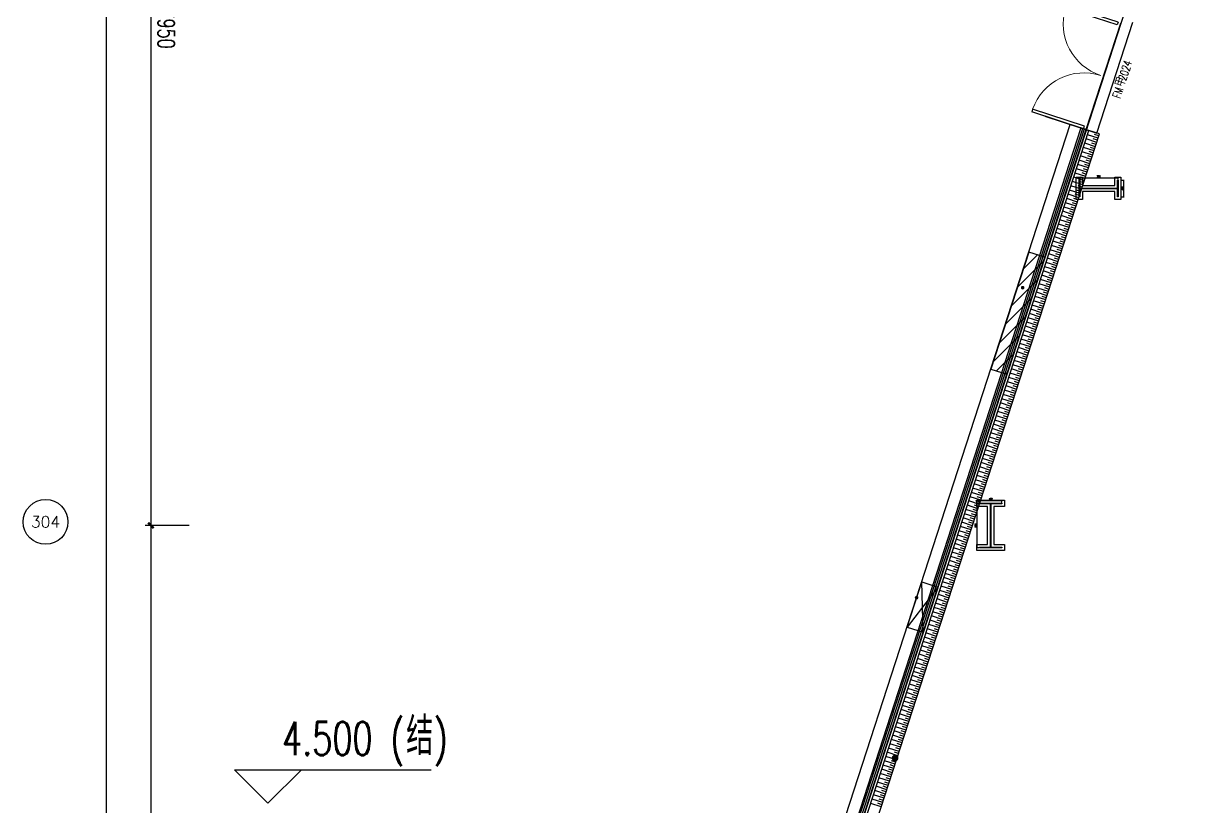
# Model space of a CAD drawing. Extents: x -474411 to 577939, y 0 to 1014176.
# Drawn here: x -318661 to -297935, y 597740 to 611751 of the extents above; entities that cross this region are included whole.
import ezdxf
from ezdxf.enums import TextEntityAlignment as Align

# ---------------------------------------------------------------- set-up
doc = ezdxf.new("R2010")
doc.units = 0
doc.header["$LTSCALE"] = 1000
doc.header["$MEASUREMENT"] = 0
doc.layers.get('Defpoints').update_dxf_attribs({"color": 210})
for name, color, linetype in [('10平面$0$WINDOW_TEXT', 7, 'Continuous'), ('A-AXIS-D', 1, 'Continuous'), ('A-AXIS-DP', 126, 'Continuous'), ('A-AXIS-SYMB', 3, 'Continuous'), ('A-HATCH-2', 251, 'Continuous'), ('A-LIN-V', 9, 'Continuous'), ('A-SFCE', 30, 'Continuous'), ('A-WINDOW', 140, 'Continuous'), ('A-彩色打印层', 12, 'Continuous'), ('A-防火门窗', 1, 'Continuous'), ('AS-COLN', 6, 'Continuous'), ('AS-结构边线层', 200, 'Continuous'), ('DIM_SYMB', 3, 'Continuous'), ('PUB_TEXT', 7, 'Continuous'), ('建-墙-幕', 4, 'Continuous'), ('建-标高', 3, 'Continuous')]:
    doc.layers.add(name, color=color, linetype=linetype)
doc.styles.add('10平面$0$_TCH_WINDOW', font='SIMPLEX', dxfattribs={"height": 3.5, "bigfont": 'GBCBIG'})
doc.styles.add('_TCH_AXIS', font='COMPLEX', dxfattribs={"bigfont": 'GBCBIG'})
doc.styles.add('_TCH_DIM_T3', font='SIMPLEX', dxfattribs={"width": 0.705882, "bigfont": 'GBCBIG'})
doc.styles.add('A-DIM_T3', font='SIMPLEX', dxfattribs={"width": 0.705882, "bigfont": 'GBCBIG'})
doc.styles.add('A-STANDARD', font='SIMPLEX', dxfattribs={"bigfont": 'GBCBIG'})
doc.dimstyles.new('_TCH_ARCH&&10', dxfattribs={"dimtxt": 29.75, "dimasz": 10, "dimexe": 10, "dimexo": 10, "dimgap": 12.625, "dimtad": 1, "dimdec": 0, "dimzin": 0, "dimdsep": 46, "dimtxsty": '_TCH_DIM_T3', "dimblk": 'ARCHTICK', "dimcen": 0.09, "dimclrt": 7, "dimazin": 2, "dimtfac": 1, "dimtdec": 0, "dimtix": 1, "dimtmove": 2, "dimatfit": 3, "dimfxl": 0, "dimtolj": 1, "dimtzin": 0, "dimarcsym": 0})
doc.dimstyles.new('A-DIM&&100', dxfattribs={"dimtxt": 297.5, "dimasz": 100, "dimexe": 100, "dimexo": 100, "dimgap": 126.25, "dimtad": 1, "dimdec": 0, "dimzin": 0, "dimdsep": 46, "dimtxsty": 'A-DIM_T3', "dimblk": 'ARCHTICK', "dimcen": 0.09, "dimclrt": 7, "dimazin": 2, "dimtfac": 1, "dimtdec": 0, "dimtix": 1, "dimtmove": 2, "dimatfit": 3, "dimfxl": 0, "dimtolj": 1, "dimtzin": 0, "dimarcsym": 0})

# ---------------------------------------------------------------- blocks, each defined once
blk = doc.blocks.new('43243')
at = {"layer": 'AS-结构边线层', "color": 8}
blk.add_lwpolyline([(-252354, 620570), (-254454, 620570), (-254454, 621120), (-263994, 621120), (-263994, 621290), (-277514, 621290), (-277514, 621120), (-279354, 621120), (-279354, 620570), (-281454, 620570), (-281454, 621120), (-295987, 621120), (-313454, 567286)], dxfattribs=at)
blk = doc.blocks.new('_ArchTick')
at = {"color": 0, "linetype": 'ByBlock', "const_width": 0.4}
blk.add_lwpolyline([(-0.5, -0.5), (0.5, 0.5)], dxfattribs=at)
blk = doc.blocks.new('*D1333')
at = {"layer": 'A-AXIS-DP', "color": 0, "lineweight": -2}
for p, q in [((-301554, 603180), (-301554, 603229)), ((-301554, 603219), (-301154, 603219)), ((-301154, 603180), (-301154, 603229))]:
    blk.add_line(p, q, dxfattribs=at)
at = {"layer": 'Defpoints', "color": 0}
for p in [(-301554, 603170), (-301154, 603219), (-301154, 603170)]:
    blk.add_point(p, dxfattribs=at)
at = {"layer": 'A-AXIS-DP', "color": 0, "lineweight": -2, "xscale": 10, "yscale": 10, "zscale": 10, "rotation": 180}
blk.add_blockref('_ArchTick', (-301554, 603219), dxfattribs=at)
at = {"layer": 'A-AXIS-DP', "color": 0, "lineweight": -2, "xscale": 10, "yscale": 10, "zscale": 10}
blk.add_blockref('_ArchTick', (-301154, 603219), dxfattribs=at)
at = {"layer": 'A-AXIS-DP', "color": 7, "insert": (-301354, 603246), "char_height": 29.8, "attachment_point": 5, "style": '_TCH_DIM_T3'}
blk.add_mtext('\\A1;400', dxfattribs=at)
blk = doc.blocks.new('*D1334')
at = {"layer": 'A-AXIS-DP', "color": 0, "lineweight": -2}
for p, q in [((-301564, 603170), (-301605, 603170)), ((-301595, 602370), (-301595, 603170)), ((-301564, 602370), (-301605, 602370))]:
    blk.add_line(p, q, dxfattribs=at)
at = {"layer": 'Defpoints', "color": 0}
for p in [(-301595, 603170), (-301554, 603170), (-301554, 602370)]:
    blk.add_point(p, dxfattribs=at)
at = {"layer": 'A-AXIS-DP', "color": 0, "lineweight": -2, "xscale": 10, "yscale": 10, "zscale": 10}
for p, rotation in [((-301595, 603170), 90), ((-301595, 602370), 270)]:
    blk.add_blockref('_ArchTick', p, dxfattribs=dict(at, rotation=rotation))
at = {"layer": 'A-AXIS-DP', "color": 7, "insert": (-301623, 602770), "char_height": 29.8, "attachment_point": 5, "rotation": 90, "style": '_TCH_DIM_T3'}
blk.add_mtext('\\A1;800', dxfattribs=at)
blk = doc.blocks.new('*D1363')
at = {"layer": 'A-AXIS-DP', "color": 0, "lineweight": -2}
for p, q in [((-299014, 608946), (-298965, 608946)), ((-298975, 608946), (-298975, 608646)), ((-299014, 608646), (-298965, 608646))]:
    blk.add_line(p, q, dxfattribs=at)
at = {"layer": 'Defpoints', "color": 0}
for p in [(-299024, 608946), (-299024, 608646), (-298975, 608646)]:
    blk.add_point(p, dxfattribs=at)
at = {"layer": 'A-AXIS-DP', "color": 0, "lineweight": -2, "xscale": 10, "yscale": 10, "zscale": 10}
for p, rotation in [((-298975, 608946), 90), ((-298975, 608646), 270)]:
    blk.add_blockref('_ArchTick', p, dxfattribs=dict(at, rotation=rotation))
at = {"layer": 'A-AXIS-DP', "color": 7, "insert": (-299003, 608796), "char_height": 29.8, "attachment_point": 5, "rotation": 90, "style": '_TCH_DIM_T3'}
blk.add_mtext('\\A1;300', dxfattribs=at)
blk = doc.blocks.new('*D1364')
at = {"layer": 'A-AXIS-DP', "color": 0, "lineweight": -2}
for p, q in [((-299774, 608956), (-299774, 608997)), ((-299774, 608987), (-299074, 608987)), ((-299074, 608956), (-299074, 608997))]:
    blk.add_line(p, q, dxfattribs=at)
at = {"layer": 'Defpoints', "color": 0}
for p in [(-299774, 608946), (-299074, 608987), (-299074, 608946)]:
    blk.add_point(p, dxfattribs=at)
at = {"layer": 'A-AXIS-DP', "color": 0, "lineweight": -2, "xscale": 10, "yscale": 10, "zscale": 10, "rotation": 180}
blk.add_blockref('_ArchTick', (-299774, 608987), dxfattribs=at)
at = {"layer": 'A-AXIS-DP', "color": 0, "lineweight": -2, "xscale": 10, "yscale": 10, "zscale": 10}
blk.add_blockref('_ArchTick', (-299074, 608987), dxfattribs=at)
at = {"layer": 'A-AXIS-DP', "color": 7, "insert": (-299424, 609015), "char_height": 29.8, "attachment_point": 5, "style": '_TCH_DIM_T3'}
blk.add_mtext('\\A1;700', dxfattribs=at)
blk = doc.blocks.new('34242343243')
at = {"color": 8}
for p, q in [((-299406, 609772), (-299596, 609834)), ((-299480, 609543), (-299671, 609605)), ((-299456, 609620), (-299646, 609681)), ((-299431, 609696), (-299621, 609757)), ((-299468, 609581), (-299544, 609606)), ((-299443, 609658), (-299519, 609682)), ((-299419, 609734), (-299495, 609758)), ((-299554, 609315), (-299745, 609377)), ((-299530, 609391), (-299720, 609453)), ((-299505, 609467), (-299695, 609529)), ((-299542, 609353), (-299618, 609378)), ((-299517, 609429), (-299594, 609454)), ((-299493, 609505), (-299569, 609530)), ((-299629, 609086), (-299819, 609148)), ((-299604, 609163), (-299794, 609224)), ((-299579, 609239), (-299769, 609300)), ((-299616, 609125), (-299692, 609149)), ((-299592, 609201), (-299668, 609225)), ((-299567, 609277), (-299643, 609302)), ((-299678, 608934), (-299868, 608996)), ((-299653, 609010), (-299844, 609072)), ((-299666, 608972), (-299742, 608997)), ((-299641, 609048), (-299717, 609073)), ((-299752, 608706), (-299942, 608767)), ((-299727, 608782), (-299918, 608844)), ((-299703, 608858), (-299893, 608920)), ((-299740, 608744), (-299816, 608768)), ((-299715, 608820), (-299791, 608845)), ((-299690, 608896), (-299766, 608921)), ((-299826, 608477), (-300017, 608539)), ((-299802, 608553), (-299992, 608615)), ((-299777, 608630), (-299967, 608691)), ((-299814, 608515), (-299890, 608540)), ((-299789, 608591), (-299865, 608616)), ((-299765, 608668), (-299841, 608692)), ((-299876, 608325), (-300066, 608387)), ((-299851, 608401), (-300041, 608463)), ((-299863, 608363), (-299939, 608388)), ((-299839, 608439), (-299915, 608464)), ((-299950, 608096), (-300140, 608158)), ((-299925, 608173), (-300115, 608234)), ((-299900, 608249), (-300091, 608311)), ((-299937, 608135), (-300014, 608159)), ((-299913, 608211), (-299989, 608235)), ((-299888, 608287), (-299964, 608312)), ((-300024, 607868), (-300214, 607930)), ((-299999, 607944), (-300189, 608006)), ((-299975, 608020), (-300165, 608082)), ((-300012, 607906), (-300088, 607931)), ((-299987, 607982), (-300063, 608007)), ((-299962, 608058), (-300038, 608083)), ((-300098, 607640), (-300288, 607701)), ((-300073, 607716), (-300264, 607777)), ((-300049, 607792), (-300239, 607854)), ((-300086, 607678), (-300162, 607702)), ((-300061, 607754), (-300137, 607778)), ((-300036, 607830), (-300112, 607855)), ((-300148, 607487), (-300338, 607549)), ((-300123, 607563), (-300313, 607625)), ((-300135, 607525), (-300211, 607550)), ((-300110, 607601), (-300187, 607626)), ((-300222, 607259), (-300412, 607321)), ((-300197, 607335), (-300387, 607397)), ((-300172, 607411), (-300362, 607473)), ((-300209, 607297), (-300285, 607322)), ((-300185, 607373), (-300261, 607398)), ((-300160, 607449), (-300236, 607474)), ((-300296, 607030), (-300486, 607092)), ((-300271, 607106), (-300461, 607168)), ((-300246, 607183), (-300437, 607244)), ((-300283, 607068), (-300360, 607093)), ((-300259, 607145), (-300335, 607169)), ((-300234, 607221), (-300310, 607245)), ((-300345, 606878), (-300535, 606940)), ((-300320, 606954), (-300511, 607016)), ((-300333, 606916), (-300409, 606941)), ((-300308, 606992), (-300384, 607017)), ((-300419, 606650), (-300610, 606711)), ((-300395, 606726), (-300585, 606787)), ((-300370, 606802), (-300560, 606864)), ((-300407, 606688), (-300483, 606712)), ((-300382, 606764), (-300458, 606788)), ((-300358, 606840), (-300434, 606865)), ((-300493, 606421), (-300684, 606483)), ((-300469, 606497), (-300659, 606559)), ((-300444, 606573), (-300634, 606635)), ((-300481, 606459), (-300557, 606484)), ((-300456, 606535), (-300532, 606560)), ((-300432, 606611), (-300508, 606636)), ((-300568, 606193), (-300758, 606254)), ((-300543, 606269), (-300733, 606331)), ((-300518, 606345), (-300708, 606407)), ((-300555, 606231), (-300631, 606255)), ((-300530, 606307), (-300607, 606332)), ((-300506, 606383), (-300582, 606408)), ((-300617, 606040), (-300807, 606102)), ((-300592, 606117), (-300783, 606178)), ((-300605, 606078), (-300681, 606103)), ((-300580, 606155), (-300656, 606179)), ((-300691, 605812), (-300881, 605874)), ((-300666, 605888), (-300857, 605950)), ((-300642, 605964), (-300832, 606026)), ((-300679, 605850), (-300755, 605875)), ((-300654, 605926), (-300730, 605951)), ((-300629, 606002), (-300705, 606027)), ((-300765, 605583), (-300955, 605645)), ((-300741, 605660), (-300931, 605721)), ((-300716, 605736), (-300906, 605797)), ((-300753, 605622), (-300829, 605646)), ((-300728, 605698), (-300804, 605722)), ((-300703, 605774), (-300780, 605799)), ((-300839, 605355), (-301030, 605417)), ((-300815, 605431), (-301005, 605493)), ((-300790, 605507), (-300980, 605569)), ((-300827, 605393), (-300903, 605418)), ((-300802, 605469), (-300878, 605494)), ((-300778, 605545), (-300854, 605570)), ((-300889, 605203), (-301079, 605264)), ((-300864, 605279), (-301054, 605341)), ((-300876, 605241), (-300953, 605265)), ((-300852, 605317), (-300928, 605342)), ((-300963, 604974), (-301153, 605036)), ((-300938, 605050), (-301128, 605112)), ((-300913, 605127), (-301104, 605188)), ((-300951, 605012), (-301027, 605037)), ((-300926, 605088), (-301002, 605113)), ((-300901, 605165), (-300977, 605189)), ((-301037, 604746), (-301227, 604807)), ((-301012, 604822), (-301203, 604884)), ((-300988, 604898), (-301178, 604960)), ((-301025, 604784), (-301101, 604809)), ((-301000, 604860), (-301076, 604885)), ((-300975, 604936), (-301051, 604961)), ((-301086, 604593), (-301277, 604655)), ((-301062, 604670), (-301252, 604731)), ((-301074, 604632), (-301150, 604656)), ((-301049, 604708), (-301125, 604732)), ((-301161, 604365), (-301351, 604427)), ((-301136, 604441), (-301326, 604503)), ((-301111, 604517), (-301301, 604579)), ((-301148, 604403), (-301224, 604428)), ((-301124, 604479), (-301200, 604504)), ((-301099, 604555), (-301175, 604580)), ((-301235, 604137), (-301425, 604198)), ((-301210, 604213), (-301400, 604274)), ((-301185, 604289), (-301376, 604351)), ((-301222, 604175), (-301298, 604199)), ((-301198, 604251), (-301274, 604275)), ((-301173, 604327), (-301249, 604352)), ((-301309, 603908), (-301499, 603970)), ((-301284, 603984), (-301474, 604046)), ((-301259, 604060), (-301450, 604122)), ((-301296, 603946), (-301373, 603971)), ((-301272, 604022), (-301348, 604047)), ((-301247, 604098), (-301323, 604123)), ((-301358, 603756), (-301548, 603817)), ((-301334, 603832), (-301524, 603894)), ((-301346, 603794), (-301422, 603819)), ((-301321, 603870), (-301397, 603895)), ((-301432, 603527), (-301623, 603589)), ((-301408, 603603), (-301598, 603665)), ((-301383, 603680), (-301573, 603741)), ((-301420, 603565), (-301496, 603590)), ((-301395, 603642), (-301471, 603666)), ((-301371, 603718), (-301447, 603742)), ((-301506, 603299), (-301697, 603361)), ((-301482, 603375), (-301672, 603437)), ((-301457, 603451), (-301647, 603513)), ((-301494, 603337), (-301570, 603362)), ((-301469, 603413), (-301546, 603438)), ((-301445, 603489), (-301521, 603514)), ((-301556, 603147), (-301746, 603208)), ((-301531, 603223), (-301721, 603284)), ((-301544, 603185), (-301620, 603209)), ((-301519, 603261), (-301595, 603285)), ((-301630, 602918), (-301820, 602980)), ((-301605, 602994), (-301796, 603056)), ((-301581, 603070), (-301771, 603132)), ((-301618, 602956), (-301694, 602981)), ((-301593, 603032), (-301669, 603057)), ((-301568, 603108), (-301644, 603133)), ((-301704, 602690), (-301894, 602751)), ((-301679, 602766), (-301870, 602827)), ((-301655, 602842), (-301845, 602904)), ((-301692, 602728), (-301768, 602752)), ((-301667, 602804), (-301743, 602829)), ((-301642, 602880), (-301718, 602905)), ((-301778, 602461), (-301969, 602523)), ((-301754, 602537), (-301944, 602599)), ((-301729, 602613), (-301919, 602675)), ((-301766, 602499), (-301842, 602524)), ((-301741, 602575), (-301817, 602600)), ((-301717, 602652), (-301793, 602676)), ((-301828, 602309), (-302018, 602371)), ((-301803, 602385), (-301993, 602447)), ((-301815, 602347), (-301891, 602372)), ((-301791, 602423), (-301867, 602448)), ((-301902, 602080), (-302092, 602142)), ((-301877, 602157), (-302067, 602218)), ((-301852, 602233), (-302043, 602294)), ((-301889, 602118), (-301966, 602143)), ((-301865, 602195), (-301941, 602219)), ((-301840, 602271), (-301916, 602295)), ((-301976, 601852), (-302166, 601914)), ((-301951, 601928), (-302141, 601990)), ((-301927, 602004), (-302117, 602066)), ((-301964, 601890), (-302040, 601915)), ((-301939, 601966), (-302015, 601991)), ((-301914, 602042), (-301990, 602067)), ((-302025, 601700), (-302216, 601761)), ((-302001, 601776), (-302191, 601838)), ((-302038, 601662), (-302114, 601686)), ((-302013, 601738), (-302089, 601762)), ((-301988, 601814), (-302064, 601839)), ((-302099, 601471), (-302290, 601533)), ((-302075, 601547), (-302265, 601609)), ((-302050, 601623), (-302240, 601685)), ((-302087, 601509), (-302163, 601534)), ((-302062, 601585), (-302139, 601610)), ((-302174, 601243), (-302364, 601304)), ((-302149, 601319), (-302339, 601381)), ((-302124, 601395), (-302314, 601457)), ((-302161, 601281), (-302237, 601305)), ((-302137, 601357), (-302213, 601382)), ((-302112, 601433), (-302188, 601458)), ((-302248, 601014), (-302438, 601076)), ((-302223, 601090), (-302413, 601152)), ((-302198, 601167), (-302389, 601228)), ((-302235, 601052), (-302311, 601077)), ((-302211, 601128), (-302287, 601153)), ((-302186, 601205), (-302262, 601229)), ((-302297, 600862), (-302487, 600924)), ((-302272, 600938), (-302463, 601000)), ((-302285, 600900), (-302361, 600925)), ((-302260, 600976), (-302336, 601001)), ((-302371, 600633), (-302562, 600695)), ((-302347, 600710), (-302537, 600771)), ((-302322, 600786), (-302512, 600848)), ((-302359, 600672), (-302435, 600696)), ((-302334, 600748), (-302410, 600772)), ((-302310, 600824), (-302386, 600849)), ((-302445, 600405), (-302636, 600467)), ((-302421, 600481), (-302611, 600543)), ((-302396, 600557), (-302586, 600619)), ((-302433, 600443), (-302509, 600468)), ((-302408, 600519), (-302484, 600544)), ((-302384, 600595), (-302460, 600620)), ((-302520, 600177), (-302710, 600238)), ((-302495, 600253), (-302685, 600314)), ((-302470, 600329), (-302660, 600391)), ((-302507, 600215), (-302583, 600239)), ((-302482, 600291), (-302559, 600315)), ((-302458, 600367), (-302534, 600392)), ((-302569, 600024), (-302759, 600086)), ((-302544, 600100), (-302734, 600162)), ((-302557, 600062), (-302633, 600087)), ((-302532, 600139), (-302608, 600163)), ((-302643, 599796), (-302833, 599858)), ((-302618, 599872), (-302809, 599934)), ((-302594, 599948), (-302784, 600010)), ((-302631, 599834), (-302707, 599859)), ((-302606, 599910), (-302682, 599935)), ((-302581, 599986), (-302657, 600011)), ((-302717, 599567), (-302907, 599629)), ((-302693, 599644), (-302883, 599705)), ((-302668, 599720), (-302858, 599781)), ((-302705, 599605), (-302781, 599630)), ((-302680, 599682), (-302756, 599706)), ((-302655, 599758), (-302732, 599782)), ((-302767, 599415), (-302957, 599477)), ((-302742, 599491), (-302932, 599553)), ((-302754, 599453), (-302830, 599478)), ((-302730, 599529), (-302806, 599554)), ((-302841, 599187), (-303031, 599248)), ((-302816, 599263), (-303006, 599324)), ((-302791, 599339), (-302982, 599401)), ((-302828, 599225), (-302905, 599249)), ((-302804, 599301), (-302880, 599326)), ((-302779, 599377), (-302855, 599402)), ((-302915, 598958), (-303105, 599020)), ((-302890, 599034), (-303080, 599096)), ((-302865, 599110), (-303056, 599172)), ((-302903, 598996), (-302979, 599021)), ((-302878, 599072), (-302954, 599097)), ((-302853, 599149), (-302929, 599173)), ((-302989, 598730), (-303179, 598791)), ((-302964, 598806), (-303155, 598868)), ((-302940, 598882), (-303130, 598944)), ((-302977, 598768), (-303053, 598792)), ((-302952, 598844), (-303028, 598869)), ((-302927, 598920), (-303003, 598945)), ((-303038, 598577), (-303229, 598639)), ((-303014, 598654), (-303204, 598715)), ((-303026, 598615), (-303102, 598640)), ((-303001, 598692), (-303077, 598716)), ((-303113, 598349), (-303303, 598411)), ((-303088, 598425), (-303278, 598487)), ((-303063, 598501), (-303253, 598563)), ((-303100, 598387), (-303176, 598412)), ((-303075, 598463), (-303152, 598488)), ((-303051, 598539), (-303127, 598564)), ((-303187, 598120), (-303377, 598182)), ((-303162, 598197), (-303352, 598258)), ((-303137, 598273), (-303328, 598334)), ((-303174, 598159), (-303250, 598183)), ((-303150, 598235), (-303226, 598259)), ((-303125, 598311), (-303201, 598336)), ((-303236, 597968), (-303426, 598030)), ((-303211, 598044), (-303402, 598106)), ((-303224, 598006), (-303300, 598031)), ((-303199, 598082), (-303275, 598107)), ((-303310, 597740), (-303500, 597801)), ((-303286, 597816), (-303476, 597878)), ((-303261, 597892), (-303451, 597954)), ((-303298, 597778), (-303374, 597802)), ((-303273, 597854), (-303349, 597879)), ((-303248, 597930), (-303325, 597955))]:
    blk.add_line(p, q, dxfattribs=at)
at = {"layer": 'A-LIN-V', "color": 8}
for p, q in [((-307133, 586607), (-299596, 609834)), ((-306942, 586545), (-299406, 609772)), ((-299406, 609772), (-299596, 609834))]:
    blk.add_line(p, q, dxfattribs=at)
at = {"layer": 'Defpoints', "color": 8}
for p in [(-299456, 609620), (-299431, 609696), (-299530, 609391), (-299505, 609467), (-299480, 609543), (-299604, 609163), (-299579, 609239), (-299554, 609315), (-299653, 609010), (-299629, 609086), (-299727, 608782), (-299703, 608858), (-299678, 608934), (-299802, 608553), (-299777, 608630), (-299752, 608706), (-299876, 608325), (-299851, 608401), (-299826, 608477), (-299925, 608173), (-299900, 608249), (-299999, 607944), (-299975, 608020), (-299950, 608096), (-300073, 607716), (-300049, 607792), (-300024, 607868), (-300123, 607563), (-300098, 607640), (-300197, 607335), (-300172, 607411), (-300148, 607487), (-300271, 607106), (-300246, 607183), (-300222, 607259), (-300345, 606878), (-300320, 606954), (-300296, 607030), (-300395, 606726), (-300370, 606802), (-300469, 606497), (-300444, 606573), (-300419, 606650), (-300543, 606269), (-300518, 606345), (-300493, 606421), (-300617, 606040), (-300592, 606117), (-300568, 606193), (-300666, 605888), (-300642, 605964), (-300741, 605660), (-300716, 605736), (-300691, 605812), (-300815, 605431), (-300790, 605507), (-300765, 605583), (-300864, 605279), (-300839, 605355), (-300938, 605050), (-300913, 605127), (-300889, 605203), (-301012, 604822), (-300988, 604898), (-300963, 604974), (-301086, 604593), (-301062, 604670), (-301037, 604746), (-301136, 604441), (-301111, 604517), (-301210, 604213), (-301185, 604289), (-301161, 604365), (-301284, 603984), (-301259, 604060), (-301235, 604137), (-301334, 603832), (-301309, 603908), (-301408, 603603), (-301383, 603680), (-301358, 603756), (-301482, 603375), (-301457, 603451), (-301432, 603527), (-301556, 603147), (-301531, 603223), (-301506, 603299), (-301605, 602994), (-301581, 603070), (-301679, 602766), (-301655, 602842), (-301630, 602918), (-301754, 602537), (-301729, 602613), (-301704, 602690), (-301828, 602309), (-301803, 602385), (-301778, 602461), (-301877, 602157), (-301852, 602233), (-301951, 601928), (-301927, 602004), (-301902, 602080), (-302025, 601700), (-302001, 601776), (-301976, 601852), (-302075, 601547), (-302050, 601623), (-302149, 601319), (-302124, 601395), (-302099, 601471), (-302223, 601090), (-302198, 601167), (-302174, 601243), (-302297, 600862), (-302272, 600938), (-302248, 601014), (-302347, 600710), (-302322, 600786), (-302421, 600481), (-302396, 600557), (-302371, 600633), (-302495, 600253), (-302470, 600329), (-302445, 600405), (-302544, 600100), (-302520, 600177), (-302618, 599872), (-302594, 599948), (-302569, 600024), (-302693, 599644), (-302668, 599720), (-302643, 599796), (-302767, 599415), (-302742, 599491), (-302717, 599567), (-302816, 599263), (-302791, 599339), (-302890, 599034), (-302865, 599110), (-302841, 599187), (-302964, 598806), (-302940, 598882), (-302915, 598958), (-303038, 598577), (-303014, 598654), (-302989, 598730), (-303088, 598425), (-303063, 598501), (-303162, 598197), (-303137, 598273), (-303113, 598349), (-303236, 597968), (-303211, 598044), (-303187, 598120), (-303286, 597816), (-303261, 597892)]:
    blk.add_point(p, dxfattribs=at)
blk = doc.blocks.new('10平面$0$$DorLib2D$00000002')
at = {"color": 8}
for p, q in [((-0.5, 0), (-0.5, 0.4875)), ((-0.475, 0.4875), (-0.5, 0.4875)), ((-0.475, 0), (-0.475, 0.4875)), ((0.475, 0), (0.475, 0.4875)), ((0.475, 0.4875), (0.5, 0.4875)), ((0.5, 0), (0.5, 0.4875)), ((-0.5, 0), (-0.475, 0)), ((0.5, 0), (0.475, 0))]:
    blk.add_line(p, q, dxfattribs=at)
at = {"color": 8, "lineweight": 13}
for centre, start, end in [((-0.4875, 0), 0, 88.53072), ((0.4875, 0), 91.46928, 180)]:
    blk.add_arc(centre, 0.4875, start, end, dxfattribs=at)
blk = doc.blocks.new('*D591')
at = {"layer": 'A-AXIS-D', "color": 0, "lineweight": -2}
for p, q in [((-315689, 620720), (-316476, 620720)), ((-316376, 620720), (-316376, 602770)), ((-315689, 602770), (-316476, 602770))]:
    blk.add_line(p, q, dxfattribs=at)
at = {"layer": 'Defpoints', "color": 0}
for p in [(-315589, 620720), (-316376, 602770), (-315589, 602770)]:
    blk.add_point(p, dxfattribs=at)
at = {"layer": 'A-AXIS-D', "color": 0, "lineweight": -2, "xscale": 100, "yscale": 100, "zscale": 100}
for p, rotation in [((-316376, 620720), 90), ((-316376, 602770), 270)]:
    blk.add_blockref('_ArchTick', p, dxfattribs=dict(at, rotation=rotation))
at = {"layer": 'A-AXIS-D', "color": 7, "insert": (-316101, 611745), "char_height": 297.5, "attachment_point": 5, "rotation": 270, "style": 'A-DIM_T3'}
blk.add_mtext('\\A1;17950', dxfattribs=at)
blk = doc.blocks.new('*D592')
at = {"layer": 'A-AXIS-D', "color": 0, "lineweight": -2}
for p, q in [((-315689, 602770), (-316476, 602770)), ((-316376, 602770), (-316376, 584820)), ((-315689, 584820), (-316476, 584820))]:
    blk.add_line(p, q, dxfattribs=at)
at = {"layer": 'Defpoints', "color": 0}
for p in [(-315589, 602770), (-316376, 584820), (-315589, 584820)]:
    blk.add_point(p, dxfattribs=at)
at = {"layer": 'A-AXIS-D', "color": 0, "lineweight": -2, "xscale": 100, "yscale": 100, "zscale": 100}
for p, rotation in [((-316376, 602770), 90), ((-316376, 584820), 270)]:
    blk.add_blockref('_ArchTick', p, dxfattribs=dict(at, rotation=rotation))
at = {"layer": 'A-AXIS-D', "color": 7, "insert": (-316101, 593795), "char_height": 297.5, "attachment_point": 5, "rotation": 270, "style": 'A-DIM_T3'}
blk.add_mtext('\\A1;17950', dxfattribs=at)
blk = doc.blocks.new('*D694')
at = {"layer": 'A-AXIS-D', "color": 0, "lineweight": -2}
for p, q in [((-315789, 621420), (-317276, 621420)), ((-317176, 621420), (-317176, 548220)), ((-315789, 548220), (-317276, 548220))]:
    blk.add_line(p, q, dxfattribs=at)
at = {"layer": 'Defpoints', "color": 0}
for p in [(-315689, 621420), (-317176, 548220), (-315689, 548220)]:
    blk.add_point(p, dxfattribs=at)
at = {"layer": 'A-AXIS-D', "color": 0, "lineweight": -2, "xscale": 100, "yscale": 100, "zscale": 100}
for p, rotation in [((-317176, 621420), 90), ((-317176, 548220), 270)]:
    blk.add_blockref('_ArchTick', p, dxfattribs=dict(at, rotation=rotation))
at = {"layer": 'A-AXIS-D', "color": 7, "insert": (-316901, 584820), "char_height": 297.5, "attachment_point": 5, "rotation": 270, "style": 'A-DIM_T3'}
blk.add_mtext('\\A1;73200', dxfattribs=at)
blk = doc.blocks.new('42343')
at = {"layer": 'A-HATCH-2', "color": 8}
for points in [[(-299023.8, 608996.2), (-299023.8, 608596.2), (-299135.8, 608596.2), (-299135.8, 608742.2), (-299711.8, 608742.2), (-299711.8, 608596.2), (-299823.8, 608596.2), (-299823.8, 608996.2), (-299711.8, 608996.2), (-299711.8, 608850.2), (-299135.8, 608850.2), (-299135.8, 608996.2)], [(-301604.2, 603220), (-301104.2, 603220), (-301104.2, 603108), (-301300.2, 603108), (-301300.2, 602432), (-301104.2, 602432), (-301104.2, 602320), (-301604.2, 602320), (-301604.2, 602432), (-301408.2, 602432), (-301408.2, 603108), (-301604.2, 603108)]]:
    blk.add_lwpolyline(points, close=True, dxfattribs=at)
at = {"layer": 'AS-COLN', "color": 8}
for points in [[(-299073.8, 608946.2), (-299073.8, 608646.2), (-299085.8, 608646.2), (-299085.8, 608792.2), (-299761.8, 608792.2), (-299761.8, 608646.2), (-299773.8, 608646.2), (-299773.8, 608946.2), (-299761.8, 608946.2), (-299761.8, 608800.2), (-299085.8, 608800.2), (-299085.8, 608946.2)], [(-301554.2, 603170), (-301154.2, 603170), (-301154.2, 603158), (-301350.2, 603158), (-301350.2, 602382), (-301154.2, 602382), (-301154.2, 602370), (-301554.2, 602370), (-301554.2, 602382), (-301358.2, 602382), (-301358.2, 603158), (-301554.2, 603158)]]:
    blk.add_lwpolyline(points, close=True, dxfattribs=at)
at = {"layer": 'A-AXIS-DP', "color": 8}
for p1, p2, distance, picture, middle in [((-299773.8, 608946.2), (-299073.8, 608946.2), 41.3, '*D1364', (-299423.8, 609015)), ((-299023.8, 608946.2), (-299023.8, 608646.2), 48.7, '*D1363', (-299002.5, 608796.2)), ((-301554.2, 602370), (-301554.2, 603170), 41.3, '*D1334', (-301622.9, 602770)), ((-301554.2, 603170), (-301154.2, 603170), 48.8, '*D1333', (-301354.2, 603246.2))]:
    dim = blk.add_aligned_dim(p1=p1, p2=p2, distance=distance, dimstyle='_TCH_ARCH&&10', dxfattribs=at)
    dim.commit()
    dim.dimension.update_dxf_attribs({"geometry": picture, "text_midpoint": middle})

msp = doc.modelspace()

# ---------------------------------------------------------------- hatches: boundary and pattern name
at = {"layer": 'A-SFCE'}
h = msp.add_hatch(dxfattribs=at)
h.set_pattern_fill('ANSI31', color=8, scale=100)
h.set_pattern_definition([(45, (0, 0), (-112.2532, 112.2532), [])])
h.paths.add_polyline_path([(-300384.7, 607566.2), (-300670.1, 607658.7), (-301351.8, 605567.1), (-301063.7, 605473.5)])

# ---------------------------------------------------------------- linework, layer by layer
at = {"layer": 'A-AXIS-D', "color": 8}
msp.add_circle((-318260.9, 602834.3), 400, dxfattribs=at)
at = {"layer": 'A-AXIS-SYMB', "color": 8, "const_width": 32}
for points in [[(-300769.4, 607010.3, 1), (-300792.8, 607032.1, 1)], [(-302665.2, 601487.2, 1), (-302693.6, 601472.4, 1)]]:
    msp.add_lwpolyline(points, format="xyb", close=True, dxfattribs=at)
at = {"layer": 'A-LIN-V', "color": 8}
msp.add_lwpolyline([(-313754.2, 564870), (-313754.2, 567383.3), (-299930.8, 609942.1), (-299658.7, 609853.7)], dxfattribs=at)
at = {"layer": 'A-SFCE', "color": 8}
msp.add_line((-299453.8, 609787.3), (-300350.6, 610078.2), dxfattribs=at)
msp.add_lwpolyline([(-300384.7, 607566.2), (-300670.1, 607658.7), (-301351.8, 605567.1), (-301063.7, 605473.5)], close=True, dxfattribs=at)
at = {"layer": 'A-WINDOW', "color": 8}
for p, q in [((-302849.8, 600954.3), (-302587.5, 601762.8)), ((-302560.5, 600860.4), (-302587.5, 601762.8)), ((-302298.2, 601668.9), (-302849.8, 600954.3)), ((-302298.2, 601668.9), (-302560.5, 600860.4))]:
    msp.add_line(p, q, dxfattribs=at)
for points in [[(-302587.5, 601762.8), (-302298.2, 601668.9)], [(-302849.8, 600954.3), (-302560.5, 600860.4)]]:
    msp.add_lwpolyline(points, dxfattribs=at)
at = {"layer": 'A-彩色打印层', "color": 8}
for p, q in [((-299644.2, 609848.5), (-299027, 611750.9)), ((-299454, 609786.8), (-298810.5, 611770)), ((-300386.5, 610089.9), (-299453.8, 609787.3))]:
    msp.add_line(p, q, dxfattribs=at)
at = {"layer": 'DIM_SYMB', "color": 8, "const_width": 60}
msp.add_lwpolyline([(-303091, 598598.6, 1), (-303036.5, 598623.8, 1)], format="xyb", close=True, dxfattribs=at)
at = {"layer": '建-墙-幕', "color": 8}
for p, q in [((-299739.2, 609879.8), (-307866.7, 584830.7)), ((-307835, 584820.4), (-299707.5, 609869.6)), ((-307803.3, 584810.1), (-299675.8, 609859.3)), ((-307771.6, 584799.8), (-299644, 609849)), ((-299644, 609849), (-299739.2, 609879.8))]:
    msp.add_line(p, q, dxfattribs=at)
at = {"layer": '建-标高', "color": 8}
for p, q in [((-314282.9, 597802.4), (-314882.9, 598402.4)), ((-314882.9, 598402.4), (-311362.9, 598402.4)), ((-314282.9, 597802.4), (-313682.9, 598402.4))]:
    msp.add_line(p, q, dxfattribs=at)

# ---------------------------------------------------------------- block references
at = {"layer": 'A-WINDOW', "color": 8}
for name in ['43243', '42343']:
    msp.add_blockref(name, (0, 0), dxfattribs=at)
at = {"layer": 'A-防火门窗', "color": 8, "xscale": -2000, "yscale": 2000, "zscale": 100, "rotation": 72.0237134181378}
msp.add_blockref('10平面$0$$DorLib2D$00000002', (-299383, 610815.6), dxfattribs=at)
at = {"layer": 'DIM_SYMB', "color": 8}
msp.add_blockref('34242343243', (0, 0), dxfattribs=at)

# ---------------------------------------------------------------- texts
at = {"layer": '10平面$0$WINDOW_TEXT', "color": 8, "style": '10平面$0$_TCH_WINDOW', "width": 0.705882}
for s, p in [('2024', (-298933.3, 610710.7)), ('FM', (-299036, 610394.1))]:
    msp.add_text(s, height=148.75, rotation=72.02371, dxfattribs=at).set_placement(p)
at = {"layer": '10平面$0$WINDOW_TEXT', "color": 8, "style": '10平面$0$_TCH_WINDOW'}
msp.add_text('甲', height=168.8, rotation=72.02371, dxfattribs=at).set_placement((-298971.2, 610593.8))
at = {"layer": 'PUB_TEXT', "color": 8, "style": '_TCH_AXIS'}
msp.add_text('304', height=199.75, dxfattribs=at).set_placement((-318522.5, 602734.4), (-317999.3, 602734.4), align=Align.FIT)
at = {"layer": 'PUB_TEXT', "color": 8, "style": 'A-STANDARD'}
msp.add_text('结', height=675.2, dxfattribs=at).set_placement((-311810.1, 598662.4))
at = {"layer": 'PUB_TEXT', "color": 8, "style": 'A-STANDARD', "width": 0.705882}
for s, p in [('4.500', (-314030.1, 598662.4)), ('(', (-312090.1, 598662.4)), (')', (-311318.6, 598662.4))]:
    msp.add_text(s, height=595, dxfattribs=at).set_placement(p)

# ---------------------------------------------------------------- dimensions: what is measured, and where the dimension line sits
at = {"layer": 'A-AXIS-D', "color": 8}
for base, p1, p2, picture, middle in [((-317175.8, 548219.9), (-315689.4, 621420), (-315689.4, 548219.9), '*D694', (-316900.8, 584820)), ((-316375.8, 602770), (-315589.4, 620720), (-315589.4, 602770), '*D591', (-316100.8, 611745)), ((-316375.8, 584820), (-315589.4, 602770), (-315589.4, 584820), '*D592', (-316100.8, 593795))]:
    dim = msp.add_linear_dim(base=base, p1=p1, p2=p2, angle=270, dimstyle='A-DIM&&100', override={"dimgap": 0}, dxfattribs=at)
    dim.commit()
    dim.dimension.update_dxf_attribs({"geometry": picture, "text_midpoint": middle, "dimtype": 161, "text_rotation": 270})

doc.saveas('drawing.dxf')
